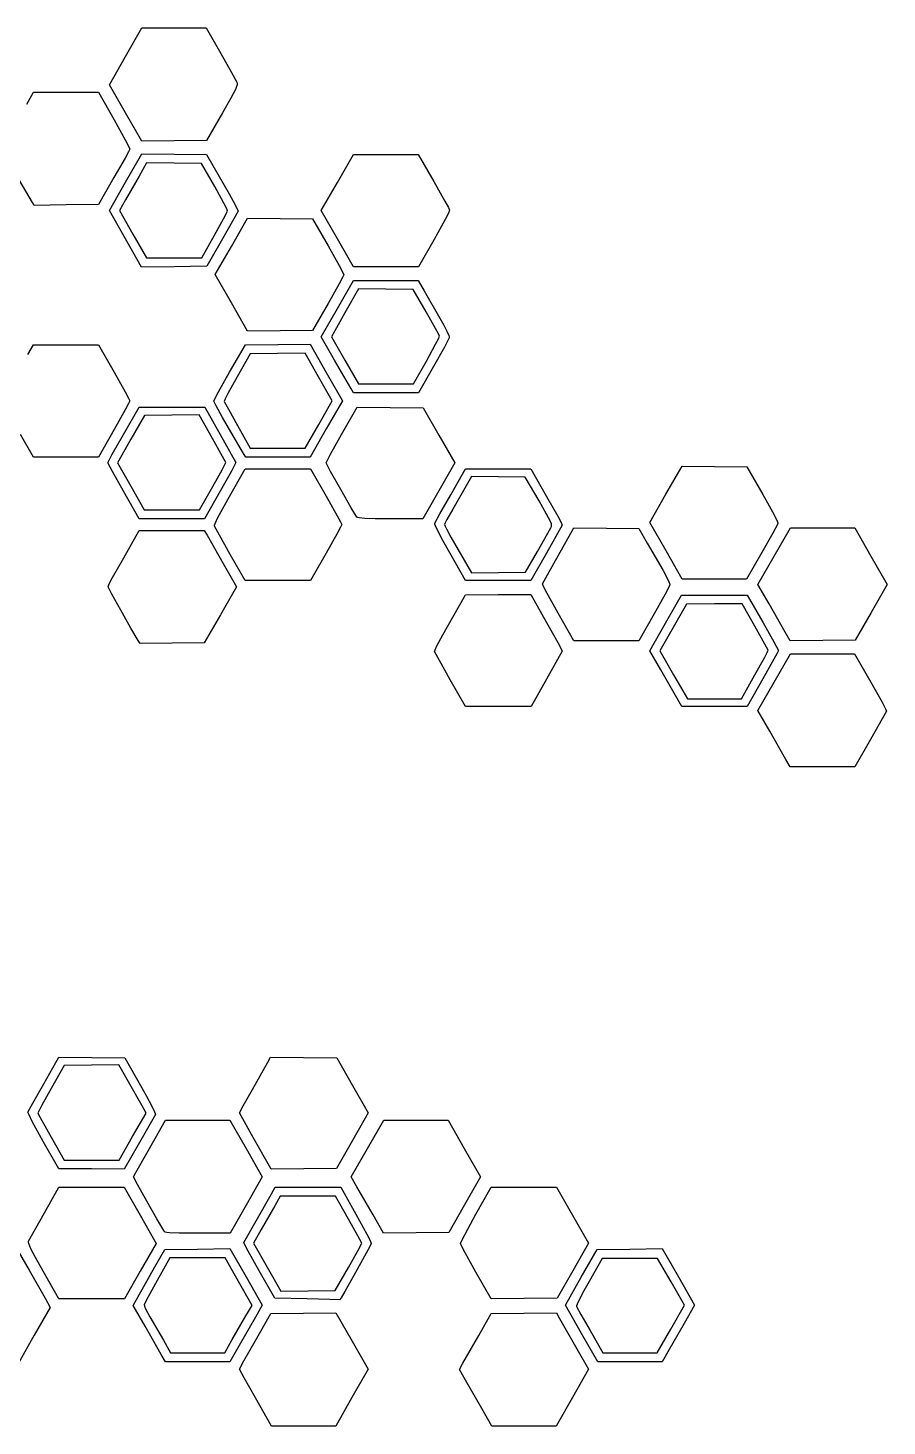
# Model space of a CAD drawing. Extents: x 444 to 1521, y 21 to 984.
# Drawn here: x 956 to 1521, y 21 to 942 of the extents above; entities that cross this region are included whole.
import ezdxf

# ---------------------------------------------------------------- set-up
doc = ezdxf.new("R2010")
doc.units = 0

msp = doc.modelspace()

# ---------------------------------------------------------------- linework, layer by layer
at = {"layer": 'Layer 1'}
for p, q in [((1020.3448, 923.40787), (1030.9781, 942.11537)), ((1030.9781, 942.11537), (1052.14, 942.116)), ((1052.14, 942.116), (1073.3, 942.116)), ((1073.3, 942.116), (1083.0026, 925.2571)), ((1009.7116, 904.70037), (1020.3448, 923.40787)), ((1083.0026, 925.2571), (1090.124863, 912.753999)), ((1090.124863, 912.753999), (1093.6229, 906.3675)), ((1020.3807, 886.15827), (1009.7116, 904.70037)), ((1093.427983, 903.461659), (1092.663825, 901.680056)), ((1093.791822, 904.729603), (1093.427983, 903.461659)), ((1093.6229, 906.3675), (1093.831431, 905.644634)), ((1093.831431, 905.644634), (1093.791822, 904.729603)), ((955.37151, 891.97478), (959.76976, 899.80255)), ((959.76976, 899.80255), (981.16146, 899.76925)), ((981.16146, 899.76925), (1002.55316, 899.73595)), ((1002.55316, 899.73595), (1012.82936, 881.59845)), ((1089.630191, 895.932882), (1084.0822, 886.2021)), ((1092.663825, 901.680056), (1089.630191, 895.932882)), ((1031.046, 867.61651), (1020.3807, 886.15827)), ((1084.0822, 886.2021), (1073.6246, 868.0675)), ((1012.82936, 881.59845), (1020.075297, 868.471091)), ((1020.075297, 868.471091), (1022.270205, 864.230406)), ((1052.3353, 867.84201), (1031.046, 867.61651)), ((1073.6246, 868.0675), (1052.3353, 867.84201)), ((1020.012997, 856.394847), (1012.74376, 843.52585)), ((1022.234274, 860.556938), (1020.012997, 856.394847)), ((1020.4013, 840.50723), (1031.0653, 859.20943)), ((1023.06536, 862.37925), (1022.234274, 860.556938)), ((1022.270205, 864.230406), (1023.06536, 862.37925)), ((1031.0653, 859.20943), (1052.3397, 858.98394)), ((1052.3397, 858.98394), (1073.6141, 858.75845)), ((1073.6141, 858.75845), (1081.9429, 844.37185)), ((1159.7571, 840.28596), (1170.3491, 858.75866)), ((1170.3491, 858.75866), (1191.67, 858.758)), ((1191.67, 858.758), (1212.98, 858.758)), ((1212.98, 858.758), (1223.2809, 840.9864)), ((1034.2061, 853.29018), (1029.3757, 844.59971)), ((1052.236, 853.06245), (1034.2061, 853.29018)), ((1070.2659, 852.83472), (1052.236, 853.06245)), ((1079.0139, 837.65322), (1070.2659, 852.83472)), ((959.0186, 827.22098), (948.1518, 845.90778)), ((1012.74376, 843.52585), (1002.46246, 825.75425)), ((1009.7373, 821.80503), (1020.4013, 840.50723)), ((1029.3757, 844.59971), (1020.4184, 828.93581)), ((1081.9429, 844.37185), (1088.456212, 832.964391)), ((1149.165, 821.81326), (1159.7571, 840.28596)), ((1223.2809, 840.9864), (1230.568238, 828.093021)), ((1020.4184, 828.93581), (1016.2916, 821.96238)), ((1085.121525, 826.633496), (1079.0139, 837.65322)), ((1088.456212, 832.964391), (1092.4199, 825.74035)), ((959.01867, 827.22054), (959.0186, 827.22098)), ((960.24696, 825.30199), (959.01867, 827.22054)), ((981.35456, 825.52812), (960.24696, 825.30199)), ((1002.46246, 825.75425), (981.35456, 825.52812)), ((1020.3309, 803.24353), (1009.7373, 821.80503)), ((1016.2916, 821.96238), (1025.2314, 806.29818)), ((1094.568, 821.49546), (1084.1896, 803.31426)), ((1084.8869, 816.372044), (1087.521, 821.45802)), ((1086.924478, 823.049529), (1085.121525, 826.633496)), ((1087.521, 821.45802), (1086.924478, 823.049529)), ((1092.4199, 825.74035), (1094.568, 821.49546)), ((1159.7476, 803.27436), (1149.165, 821.81326)), ((1230.568238, 828.093021), (1232.79428, 823.904539)), ((1232.83178, 820.171756), (1230.636413, 815.918764)), ((1232.79428, 823.904539), (1233.6228, 822.05)), ((1233.6228, 822.05), (1232.83178, 820.171756)), ((1078.8916, 805.56752), (1084.8869, 816.372044)), ((1090.0637, 798.2614), (1100.7023, 816.8586)), ((1100.7023, 816.8586), (1122.036, 816.65165)), ((1122.036, 816.65165), (1143.3694, 816.44471)), ((1143.3694, 816.44471), (1153.652, 798.67311)), ((1230.636413, 815.918764), (1223.3868, 802.8133)), ((1030.9242, 784.68207), (1020.3309, 803.24353)), ((1025.2314, 806.29818), (1034.1715, 790.63388)), ((1070.5025, 790.69148), (1078.8916, 805.56828)), ((1084.1896, 803.31426), (1073.8116, 785.13306)), ((1078.8916, 805.56828), (1078.8916, 805.56752)), ((1159.7447, 803.2743), (1159.7476, 803.27436)), ((1170.3272, 784.7354), (1159.7447, 803.2743)), ((1223.3868, 802.8133), (1213.1106, 784.7414)), ((1079.4251, 779.6642), (1090.0637, 798.2614)), ((1153.652, 798.67311), (1160.914025, 785.748985)), ((1052.3679, 784.90757), (1030.9242, 784.68207)), ((1034.1715, 790.63388), (1052.3368, 790.66268)), ((1052.3368, 790.66268), (1070.5025, 790.69148)), ((1073.8116, 785.13306), (1052.3679, 784.90757)), ((1160.914025, 785.748985), (1163.12315, 781.52721)), ((1191.7189, 784.7384), (1170.3272, 784.7354)), ((1213.1106, 784.7414), (1191.7189, 784.7384)), ((1090.0409, 761.0164), (1079.4251, 779.6642)), ((1160.914025, 773.515077), (1153.652, 760.59101)), ((1159.7565, 757.2833), (1170.3492, 775.8241)), ((1163.12315, 777.736831), (1160.914025, 773.515077)), ((1163.12315, 781.52721), (1163.9345, 779.63201)), ((1163.9345, 779.63201), (1163.12315, 777.736831)), ((1170.3492, 775.8241), (1191.69, 775.824)), ((1191.69, 775.824), (1213.02, 775.824)), ((1213.02, 775.824), (1216.9005, 769.05384)), ((1173.6862, 770.30577), (1164.7689, 754.54577)), ((1191.7009, 770.10299), (1173.6862, 770.30577)), ((1209.7157, 769.9002), (1191.7009, 770.10299)), ((1218.2959, 755.0905), (1209.7157, 769.9002)), ((1216.9005, 769.05384), (1227.2836, 750.93334)), ((1100.657, 742.36842), (1090.0409, 761.0164)), ((1153.652, 760.59101), (1143.3694, 742.81941)), ((1149.1639, 738.7426), (1159.7565, 757.2833)), ((1224.3634, 744.272838), (1218.2959, 755.0905)), ((1164.7689, 754.54577), (1155.8519, 738.78577)), ((1227.2836, 750.93334), (1229.839627, 746.309286)), ((1229.839627, 746.309286), (1231.820338, 742.402011)), ((1122.0132, 742.59391), (1100.657, 742.36842)), ((1143.3694, 742.81941), (1122.0132, 742.59391)), ((1157.9505, 723.4326), (1149.1639, 738.7426)), ((1155.8519, 738.78577), (1164.7359, 723.24267)), ((1226.219022, 740.703165), (1224.3634, 744.272838)), ((1224.425413, 733.772263), (1226.254748, 737.398027)), ((1226.9158, 739.0609), (1226.219022, 740.703165)), ((1226.254748, 737.398027), (1226.9158, 739.0609)), ((1233.4035, 738.10534), (1230.209162, 731.948855)), ((1231.820338, 742.402011), (1233.062655, 739.553401)), ((1233.062655, 739.553401), (1233.355954, 738.632934)), ((1233.355954, 738.632934), (1233.4035, 738.10534)), ((956.12324, 727.16334), (959.84552, 733.51037)), ((959.84552, 733.51037), (981.156, 733.511)), ((981.156, 733.511), (1002.47, 733.511)), ((1002.47, 733.511), (1012.7897, 715.4674)), ((1088.8651, 715.4582), (1099.257, 733.5103)), ((1102.4432, 727.58682), (1093.7754, 712.44292)), ((1099.257, 733.5103), (1120.533, 733.71244)), ((1120.448, 727.79536), (1102.4432, 727.58682)), ((1138.4532, 728.0039), (1120.448, 727.79536)), ((1120.533, 733.71244), (1141.8087, 733.91459)), ((1147.4371, 712.2863), (1138.4532, 728.0039)), ((1141.8087, 733.91459), (1152.4514, 715.23959)), ((1218.3819, 722.7702), (1224.425413, 733.772263)), ((1230.209162, 731.948855), (1223.0651, 719.22204)), ((1168.534, 704.9556), (1157.9505, 723.4326)), ((1164.7359, 723.24267), (1173.62, 707.69957)), ((1209.81, 707.699), (1218.3819, 722.7702)), ((1223.0651, 719.22204), (1213.1094, 701.81634)), ((1012.7897, 715.4674), (1020.077937, 702.484013)), ((1081.53845, 702.418437), (1088.8651, 715.4582)), ((1093.7754, 712.44292), (1087.7266, 701.424997)), ((1156.421, 696.5687), (1147.4371, 712.2863)), ((1152.4514, 715.23959), (1163.0945, 696.56459)), ((1020.077937, 702.484013), (1022.295092, 698.347586)), ((1079.314722, 698.225608), (1081.53845, 702.418437)), ((1087.7266, 701.424997), (1085.943206, 697.822299)), ((1170.3263, 701.79074), (1168.5295, 704.95773)), ((1168.5295, 704.95773), (1168.534, 704.9556)), ((1191.7177, 701.80354), (1170.3263, 701.79074)), ((1173.62, 707.69957), (1191.71, 707.699)), ((1191.71, 707.699), (1209.81, 707.699)), ((1213.1094, 701.81634), (1191.7177, 701.80354)), ((1020.090713, 690.700042), (1012.8328, 677.647)), ((1018.9567, 674.35281), (1029.348, 692.46641)), ((1022.298536, 694.857647), (1020.090713, 690.700042)), ((1022.295092, 698.347586), (1023.1094, 696.6065)), ((1023.1094, 696.6065), (1022.298536, 694.857647)), ((1029.348, 692.46641), (1050.91, 692.467)), ((1050.91, 692.467), (1072.47, 692.467)), ((1072.47, 692.467), (1082.6695, 674.4838)), ((1078.4988, 696.4172), (1079.314722, 698.225608)), ((1080.073298, 693.183794), (1078.4988, 696.4172)), ((1084.246688, 685.626525), (1080.073298, 693.183794)), ((1085.943206, 697.822299), (1085.3555, 696.20102)), ((1085.3555, 696.20102), (1087.994825, 691.069891)), ((1087.994825, 691.069891), (1093.9922, 680.27522)), ((1147.453, 680.9773), (1156.421, 696.5687)), ((1163.0945, 696.56459), (1152.4514, 678.01399)), ((1162.57, 674.37353), (1172.8462, 692.45633)), ((1172.8462, 692.45633), (1194.5331, 692.24971)), ((1194.5331, 692.24971), (1216.22, 692.04309)), ((1216.22, 692.04309), (1226.624, 673.93149)), ((1032.8144, 686.96571), (1023.8879, 671.37031)), ((1050.8193, 687.15922), (1032.8144, 686.96571)), ((1068.8242, 687.35273), (1050.8193, 687.15922)), ((1077.5953, 671.81473), (1068.8242, 687.35273)), ((1097.283, 663.0586), (1084.246688, 685.626525)), ((959.7732, 659.4664), (951.18849, 674.4861)), ((1012.8328, 677.647), (1002.5566, 659.5048)), ((1011.627325, 661.395354), (1018.9567, 674.35281)), ((1082.6695, 674.4838), (1093.0104, 655.9925)), ((1093.9922, 680.27522), (1102.381, 665.44742)), ((1138.4849, 665.38342), (1147.453, 680.97492)), ((1152.4514, 678.01399), (1141.8087, 659.46339)), ((1147.453, 680.97492), (1147.453, 680.9773)), ((1155.312087, 661.432134), (1162.57, 674.37353)), ((1226.624, 673.93149), (1237.0283, 655.81979)), ((1023.8879, 671.37031), (1014.9611, 655.77481)), ((1086.4036, 655.84853), (1077.5953, 671.81473)), ((1097.283, 663.05834), (1097.283, 663.0586)), ((1099.4035, 659.46169), (1097.283, 663.05834)), ((1102.381, 665.44742), (1120.4328, 665.41542)), ((1120.4328, 665.41542), (1138.4849, 665.38342)), ((981.1649, 659.4856), (959.7732, 659.4664)), ((1002.5566, 659.5048), (981.1649, 659.4856)), ((1008.6082, 655.67851), (1011.627325, 661.395354)), ((1011.685113, 649.95806), (1008.6082, 655.67851)), ((1014.9611, 655.77481), (1023.8236, 640.26991)), ((1083.858313, 651.043596), (1086.4036, 655.84853)), ((1093.0104, 655.9925), (1090.033387, 650.2517)), ((1120.6062, 659.46256), (1099.4035, 659.46169)), ((1141.8087, 659.46339), (1120.6062, 659.46256)), ((1152.2934, 655.71053), (1155.312087, 661.432134)), ((1155.286319, 650.085318), (1152.2934, 655.71053)), ((1237.0283, 655.81979), (1226.4617, 637.33039)), ((1019.0236, 636.99201), (1011.685113, 649.95806)), ((1077.6867, 640.09263), (1083.858313, 651.043596)), ((1090.033387, 650.2517), (1082.6796, 637.163)), ((1088.6698, 633.60456), (1099.0247, 651.81356)), ((1099.0247, 651.81356), (1120.5315, 651.82956)), ((1120.5315, 651.82956), (1142.0386, 651.84556)), ((1142.0386, 651.84556), (1152.3123, 633.86236)), ((1161.970475, 638.203931), (1155.286319, 650.085318)), ((1234.3255, 634.6394), (1244.1521, 651.8327)), ((1244.1521, 651.8327), (1265.5695, 651.8387)), ((1248.0206, 646.80145), (1244.5056, 640.64934)), ((1265.735, 646.57308), (1248.0206, 646.80145)), ((1265.5695, 651.8387), (1286.9869, 651.8447)), ((1283.4495, 646.3447), (1265.735, 646.57308)), ((1292.4613, 630.719), (1283.4495, 646.3447)), ((1286.9869, 651.8447), (1297.447, 633.582)), ((1375.9866, 635.01352), (1386.6151, 653.56602)), ((1386.6151, 653.56602), (1407.9735, 653.34052)), ((1407.9735, 653.34052), (1429.3319, 653.11503)), ((1429.3319, 653.11503), (1439.7426, 634.96693)), ((1029.3964, 618.8673), (1019.0236, 636.99201)), ((1023.8236, 640.26991), (1032.6857, 624.76501)), ((1068.93, 624.765), (1077.6867, 640.09263)), ((1082.6796, 637.163), (1072.2078, 618.8417)), ((1168.903969, 626.122919), (1161.970475, 638.203931)), ((1226.4617, 637.33039), (1215.8947, 618.84099)), ((1244.5056, 640.64934), (1235.6508, 625.31054)), ((1084.267781, 625.711578), (1088.6698, 633.60456)), ((1152.3123, 633.86236), (1159.576188, 620.910984)), ((1172.6449, 619.89883), (1168.903969, 626.122919)), ((1227.223275, 622.070114), (1234.3255, 634.6394)), ((1297.455128, 621.966019), (1292.4613, 630.719)), ((1297.447, 633.582), (1304.790638, 620.507975)), ((1365.3581, 616.46102), (1375.9866, 635.01352)), ((1439.7426, 634.96693), (1443.993061, 627.402558)), ((1443.993061, 627.402558), (1447.176788, 621.413505)), ((1050.8021, 618.8545), (1029.3964, 618.8673)), ((1032.6857, 624.76501), (1050.81, 624.765)), ((1072.2078, 618.8417), (1050.8021, 618.8545)), ((1050.81, 624.765), (1068.93, 624.765)), ((1079.295344, 615.795128), (1081.12325, 619.735784)), ((1081.12325, 619.735784), (1084.267781, 625.711578)), ((1159.576188, 620.910984), (1161.792098, 616.775991)), ((1173.112329, 619.624698), (1172.6418, 619.89884)), ((1172.6418, 619.89884), (1172.6449, 619.89883)), ((1174.101936, 619.397521), (1173.112329, 619.624698)), ((1177.905512, 619.071225), (1174.101936, 619.397521)), ((1184.586783, 618.894277), (1177.905512, 619.071225)), ((1194.68, 618.841), (1184.586783, 618.894277)), ((1215.8947, 618.84099), (1194.68, 618.841)), ((1223.9465, 615.9942), (1227.223275, 622.070114)), ((1231.879162, 618.499188), (1230.731864, 616.175546)), ((1235.6508, 625.31054), (1231.879162, 618.499188)), ((1300.01095, 617.030747), (1297.455128, 621.966019)), ((1300.570165, 615.552102), (1300.01095, 617.030747)), ((1304.790638, 620.507975), (1306.990192, 616.393856)), ((1447.176788, 621.413505), (1449.12292, 617.335114)), ((1449.12292, 617.335114), (1449.578496, 616.117212)), ((1019.1216, 593.12134), (1029.3981, 611.19324)), ((1029.3981, 611.19324), (1050.7895, 611.20324)), ((1050.7895, 611.20324), (1072.1812, 611.21324)), ((1072.1812, 611.21324), (1073.9755, 608.04625)), ((1073.9755, 608.04625), (1084.5945, 589.47625)), ((1078.8432, 614.00756), (1078.893605, 614.624836)), ((1082.102662, 607.976755), (1078.8432, 614.00756)), ((1078.893605, 614.624836), (1079.295344, 615.795128)), ((1089.198, 595.42626), (1082.102662, 607.976755)), ((1159.616538, 609.142294), (1152.3516, 596.19606)), ((1161.819192, 613.275719), (1159.616538, 609.142294)), ((1161.792098, 616.775991), (1162.6133, 615.02556)), ((1162.6133, 615.02556), (1161.819192, 613.275719)), ((1223.973841, 615.372799), (1223.9465, 615.9942)), ((1224.33707, 614.23948), (1223.973841, 615.372799)), ((1226.082187, 610.415088), (1224.33707, 614.23948)), ((1229.203836, 604.477027), (1226.082187, 610.415088)), ((1230.731864, 616.175546), (1230.3105, 615.02334)), ((1230.3105, 615.02334), (1230.631689, 614.038816)), ((1230.631689, 614.038816), (1231.506237, 612.171793)), ((1231.506237, 612.171793), (1234.3813, 606.86149)), ((1291.3633, 597.2612), (1300.3117, 612.9474)), ((1307.7572, 614.7202), (1297.3659, 596.1702)), ((1300.3117, 612.9474), (1300.642318, 613.687489)), ((1300.754547, 614.496702), (1300.570165, 615.552102)), ((1300.642318, 613.687489), (1300.754547, 614.496702)), ((1305.2359, 594.92054), (1315.4585, 612.88984)), ((1306.990192, 616.393856), (1307.7572, 614.7202)), ((1315.4585, 612.88984), (1336.8109, 612.69218)), ((1336.8109, 612.69218), (1358.163, 612.49451)), ((1358.163, 612.49451), (1363.7293, 602.76242)), ((1376.0389, 597.76372), (1365.3581, 616.46102)), ((1446.343425, 609.415013), (1439.0622, 596.62663)), ((1449.6606, 615.50273), (1446.343425, 609.415013)), ((1447.1737, 594.28474), (1457.8618, 612.91784)), ((1449.578496, 616.117212), (1449.6606, 615.50273)), ((1457.8618, 612.91784), (1479.03, 612.917)), ((1479.03, 612.917), (1500.2, 612.917)), ((1500.2, 612.917), (1510.844, 594.2595)), ((1233.724, 596.3813), (1229.203836, 604.477027)), ((1234.3813, 606.86149), (1243.2269, 591.53239)), ((1363.7293, 602.76242), (1374.0921, 584.70412)), ((1011.863987, 580.096445), (1019.1216, 593.12134)), ((1084.5945, 589.47625), (1093.4195, 574.07315)), ((1099.0247, 578.23216), (1089.198, 595.42626)), ((1152.3516, 596.19606), (1142.063, 578.22016)), ((1244.05, 578.219), (1233.724, 596.3813)), ((1243.2269, 591.53239), (1248.0015, 583.26454)), ((1283.5766, 583.72128), (1291.3633, 597.2612)), ((1297.3659, 596.1702), (1287.1251, 578.2186)), ((1297.939237, 581.96834), (1305.2359, 594.92054)), ((1386.72, 579.067), (1376.0389, 597.76372)), ((1439.0622, 596.62663), (1428.9569, 579.06663)), ((1436.4853, 575.65154), (1447.1737, 594.28474)), ((1510.844, 594.2595), (1521.4883, 575.602)), ((1009.656173, 575.930626), (1011.863987, 580.096445)), ((1248.0015, 583.26454), (1265.7889, 583.49291)), ((1265.7889, 583.49291), (1283.5766, 583.72128)), ((1294.7498, 576.06134), (1297.939237, 581.96834)), ((1374.0921, 584.70412), (1377.404338, 578.489371)), ((1008.8453, 574.15884), (1009.656173, 575.930626)), ((1011.363241, 569.239184), (1008.8453, 574.15884)), ((1093.4195, 574.07315), (1082.7783, 555.62545)), ((1120.5438, 578.22616), (1099.0247, 578.23216)), ((1142.063, 578.22016), (1120.5438, 578.22616)), ((1265.59, 578.219), (1244.05, 578.219)), ((1287.1251, 578.2186), (1265.59, 578.219)), ((1295.474925, 574.267156), (1294.7498, 576.06134)), ((1297.644025, 570.039915), (1295.474925, 574.267156)), ((1378.6318, 575.23965), (1375.492837, 569.208202)), ((1377.404338, 578.489371), (1378.353136, 576.338605)), ((1378.353136, 576.338605), (1378.6318, 575.23965)), ((1407.84, 579.067), (1386.72, 579.067)), ((1428.9569, 579.06663), (1407.84, 579.067)), ((1443.8262, 562.76114), (1436.4853, 575.65154)), ((1521.4883, 575.602), (1511.0317, 557.2352)), ((1017.21315, 558.629866), (1011.363241, 569.239184)), ((1239.4714, 560.65184), (1244.1531, 568.89426)), ((1244.1531, 568.89426), (1265.5765, 568.90426)), ((1265.5765, 568.90426), (1287.0003, 568.91426)), ((1287.0003, 568.91426), (1297.4544, 550.59476)), ((1304.9724, 556.81264), (1297.644025, 570.039915)), ((1375.492837, 569.208202), (1368.3083, 556.30545)), ((1375.7739, 550.21004), (1386.1709, 568.48854)), ((1389.502, 562.56442), (1380.7638, 547.24422)), ((1386.1709, 568.48854), (1407.79, 568.488)), ((1407.847, 562.75793), (1389.502, 562.56442)), ((1407.79, 568.488), (1429.42, 568.488)), ((1426.1918, 562.95144), (1407.847, 562.75793)), ((1434.5806, 548.10454), (1426.1918, 562.95144)), ((1429.42, 568.488), (1439.721, 550.7164)), ((1454.4534, 544.14424), (1443.8262, 562.76114)), ((1023.839159, 546.90611), (1017.21315, 558.629866)), ((1082.7783, 555.62545), (1072.1372, 537.17775)), ((1229.1289, 542.48914), (1239.4714, 560.65184)), ((1315.4585, 538.45195), (1304.9724, 556.81264)), ((1368.3083, 556.30545), (1358.2416, 538.50955)), ((1511.0317, 557.2352), (1500.5754, 538.8685)), ((1028.6854, 538.64314), (1023.839159, 546.90611)), ((1297.4544, 550.59476), (1304.783625, 537.467523)), ((1365.3772, 531.93164), (1375.7739, 550.21004)), ((1380.7638, 547.24422), (1372.0253, 531.92402)), ((1443.2535, 532.45404), (1434.5806, 548.10454)), ((1439.721, 550.7164), (1447.008337, 537.941321)), ((1457.7371, 538.41687), (1454.4534, 544.14424)), ((1029.875, 536.72549), (1028.6854, 538.64314)), ((1051.0061, 536.95162), (1029.875, 536.72549)), ((1072.1372, 537.17775), (1051.0061, 536.95162)), ((1224.083388, 532.64288), (1225.211925, 535.142599)), ((1225.211925, 535.142599), (1229.1289, 542.48914)), ((1304.783625, 537.467523), (1306.971112, 533.327008)), ((1336.8499, 538.48075), (1315.4585, 538.45195)), ((1358.2416, 538.50955), (1336.8499, 538.48075)), ((1447.008337, 537.941321), (1450.0629, 532.1828)), ((1479.1561, 538.64269), (1457.7371, 538.41687)), ((1500.5754, 538.8685), (1479.1561, 538.64269)), ((1223.744, 531.41024), (1224.083388, 532.64288)), ((1226.88735, 525.456393), (1223.744, 531.41024)), ((1234.0576, 512.76894), (1226.88735, 525.456393)), ((1307.7246, 531.63156), (1297.3681, 513.13836)), ((1306.971112, 533.327008), (1307.7246, 531.63156)), ((1372.5919, 519.32124), (1365.3772, 531.93164)), ((1372.0253, 531.92402), (1381.0561, 516.14382)), ((1434.5844, 516.00714), (1440.82395, 527.29125)), ((1447.076512, 526.345251), (1439.8269, 513.3804)), ((1440.82395, 527.29125), (1442.657203, 530.907647)), ((1442.657203, 530.907647), (1443.2535, 532.45404)), ((1449.27188, 530.463414), (1447.076512, 526.345251)), ((1447.2056, 511.30644), (1457.9052, 529.98334)), ((1450.0629, 532.1828), (1449.27188, 530.463414)), ((1457.9052, 529.98334), (1478.98, 529.983)), ((1478.98, 529.983), (1500.06, 529.983)), ((1500.06, 529.983), (1510.7782, 511.3549)), ((1383.1126, 500.99864), (1372.5919, 519.32124)), ((1381.0561, 516.14382), (1390.0869, 500.36362)), ((1425.63, 500.363), (1434.5844, 516.00714)), ((1244.09, 495.289), (1234.0576, 512.76894)), ((1297.3681, 513.13836), (1287.1959, 495.28886)), ((1439.8269, 513.3804), (1429.5507, 495.34)), ((1436.5058, 492.62954), (1447.2056, 511.30644)), ((1510.7782, 511.3549), (1518.2511, 498.015387)), ((1383.116, 501.00112), (1383.1126, 500.99864)), ((1386.422, 495.2888), (1383.116, 501.00112)), ((1390.0869, 500.36362), (1407.86, 500.363)), ((1407.86, 500.363), (1425.63, 500.363)), ((1518.2511, 498.015387), (1520.448981, 493.814673)), ((1265.65, 495.289), (1244.09, 495.289)), ((1287.1959, 495.28886), (1265.65, 495.289)), ((1407.9862, 495.3144), (1386.422, 495.2888)), ((1429.5507, 495.34), (1407.9862, 495.3144)), ((1444.2976, 478.93664), (1436.5058, 492.62954)), ((1521.1667, 492.1023), (1510.5556, 473.4945)), ((1520.448981, 493.814673), (1521.1667, 492.1023)), ((1454.9096, 460.37774), (1444.2976, 478.93664)), ((1510.5556, 473.4945), (1500.2747, 455.5113)), ((1457.73, 455.511), (1454.9096, 460.37774)), ((1479, 455.511), (1457.73, 455.511)), ((1500.2747, 455.5113), (1479, 455.511)), ((966.4669, 246.7339), (976.5196, 264.2816)), ((980.0139, 258.75374), (971.36007, 243.63794)), ((976.5196, 264.2816), (998.2201, 264.05643)), ((997.9947, 258.96867), (980.0139, 258.75374)), ((1015.9752, 259.18361), (997.9947, 258.96867)), ((998.2201, 264.05643), (1019.9203, 263.83125)), ((1022.2669, 248.03741), (1015.9752, 259.18361)), ((1019.9203, 263.83125), (1030.2606, 245.66305)), ((1103.7929, 242.93102), (1114.0691, 261.08472)), ((1114.0691, 261.08472), (1115.8028, 264.26239)), ((1115.8028, 264.26239), (1137.561, 264.0465)), ((1137.561, 264.0465), (1159.3193, 263.83092)), ((1159.3193, 263.83092), (1169.6599, 245.75132)), ((959.288638, 234.025917), (966.4669, 246.7339)), ((971.36007, 243.63794), (965.247987, 232.701505)), ((1031.2141, 232.16641), (1022.2669, 248.03741)), ((1030.2606, 245.66305), (1034.230436, 238.535237)), ((1097.759512, 232.235028), (1103.7929, 242.93102)), ((1169.6599, 245.75132), (1180.0005, 227.67182)), ((956.1453, 228.114), (959.288638, 234.025917)), ((965.247987, 232.701505), (963.388753, 229.171543)), ((1033.8694, 227.44162), (1031.2141, 232.16641)), ((1034.230436, 238.535237), (1037.396113, 232.558308)), ((1037.396113, 232.558308), (1039.436958, 228.35895)), ((1095.25, 227.54922), (1097.759512, 232.235028)), ((956.856347, 226.263722), (956.1453, 228.114)), ((958.991316, 222.018441), (956.856347, 226.263722)), ((966.212, 208.8689), (958.991316, 222.018441)), ((963.388753, 229.171543), (962.70592, 227.63394)), ((962.70592, 227.63394), (963.384408, 226.098739)), ((963.384408, 226.098739), (965.231778, 222.57528)), ((965.231778, 222.57528), (971.30458, 211.66014)), ((1025.0121, 211.99722), (1033.8694, 227.44162)), ((1040.0323, 226.56385), (1029.4647, 208.13095)), ((1039.436958, 228.35895), (1039.935359, 227.1217)), ((1039.8052, 210.72831), (1046.745, 222.78761)), ((1039.935359, 227.1217), (1040.0323, 226.56385)), ((1046.745, 222.78761), (1067.8494, 222.77761)), ((1067.8494, 222.77761), (1088.9539, 222.76761)), ((1088.9539, 222.76761), (1099.6328, 204.09351)), ((1104.225087, 211.414196), (1095.25, 227.54922)), ((1180.0005, 227.67182), (1169.6139, 209.36182)), ((1179.5988, 204.11646), (1190.2952, 222.78766)), ((1190.2952, 222.78766), (1211.44, 222.788)), ((1211.44, 222.788), (1232.57, 222.788)), ((1232.57, 222.788), (1243.2676, 204.1145)), ((1016.15423, 196.55454), (1025.01203, 211.99894)), ((1025.01203, 211.99894), (1025.0121, 211.99722)), ((976.5475, 190.69685), (966.212, 208.86975)), ((966.212, 208.86975), (966.212, 208.8689)), ((971.30458, 211.66014), (979.90293, 196.57454)), ((1029.4647, 208.13095), (1019.4653, 190.62905)), ((1027.891912, 189.920086), (1039.8052, 210.72831)), ((1099.6328, 204.09351), (1110.3117, 185.41941)), ((1115.0904, 192.51882), (1104.225087, 211.414196)), ((1169.6139, 209.36182), (1159.2273, 191.05192)), ((1168.9025, 185.44536), (1179.5988, 204.11646)), ((1243.2676, 204.1145), (1253.9652, 185.4411)), ((979.90293, 196.57454), (998.02863, 196.56454)), ((998.02863, 196.56454), (1016.15423, 196.55454)), ((998.0064, 190.66295), (976.5475, 190.69685)), ((1019.4653, 190.62905), (998.0064, 190.66295)), ((1025.6177, 185.40901), (1026.02717, 186.479114)), ((1028.28188, 180.381285), (1025.6177, 185.40901)), ((1026.02717, 186.479114), (1027.891912, 189.920086)), ((1110.3117, 185.41941), (1099.7479, 166.86501)), ((1116.2797, 190.60029), (1115.0904, 192.51882)), ((1137.7535, 190.82611), (1116.2797, 190.60029)), ((1159.2273, 191.05192), (1137.7535, 190.82611)), ((1172.627, 178.94001), (1168.9025, 185.44536)), ((1253.9652, 185.4411), (1243.4946, 167.0903)), ((966.8969, 161.74455), (976.54409, 178.74715)), ((976.54409, 178.74715), (998.00239, 178.76315)), ((998.00239, 178.76315), (1019.46039, 178.77915)), ((1019.46039, 178.77915), (1030.00489, 160.23085)), ((1034.374112, 169.467286), (1028.28188, 180.381285)), ((1115.1943, 172.22309), (1118.914, 178.78167)), ((1118.914, 178.78167), (1140.4259, 178.75287)), ((1140.4259, 178.75287), (1161.9378, 178.72407)), ((1161.9378, 178.72407), (1172.0044, 160.80507)), ((1183.2669, 160.36121), (1172.627, 178.94001)), ((1250.8602, 160.82183), (1260.9269, 178.73213)), ((1260.9269, 178.73213), (1282.446, 178.75773)), ((1282.446, 178.75773), (1303.9652, 178.78333)), ((1303.9652, 178.78333), (1314.5312, 160.27973)), ((1041.043939, 157.726924), (1034.374112, 169.467286)), ((1099.7479, 166.86501), (1089.1838, 148.31051)), ((1098.1196, 142.31299), (1115.1943, 172.22309)), ((1118.4866, 166.30208), (1109.6159, 150.74488)), ((1122.1905, 172.86066), (1118.4866, 166.30208)), ((1140.3863, 172.82866), (1122.1905, 172.86066)), ((1158.5823, 172.79666), (1140.3863, 172.82866)), ((1167.181, 157.62716), (1158.5823, 172.79666)), ((1243.4946, 167.0903), (1233.024, 148.7395)), ((956.4999, 143.16115), (966.8969, 161.74455)), ((1030.00489, 160.23085), (1040.54899, 141.68255)), ((1045.4409, 150.22011), (1041.043939, 157.726924)), ((1173.253688, 146.713654), (1167.181, 157.62716)), ((1172.0044, 160.80507), (1179.099962, 147.75542)), ((1190.1845, 148.28788), (1183.2669, 160.36121)), ((1243.76175, 147.779371), (1250.8602, 160.82183)), ((1314.5312, 160.27973), (1325.0976, 141.77603)), ((1045.4447, 150.21409), (1045.4409, 150.22011)), ((1045.881343, 149.588463), (1045.4447, 150.21409)), ((1046.478202, 149.117507), (1045.881343, 149.588463)), ((1047.493956, 148.77926), (1046.478202, 149.117507)), ((1049.187288, 148.551761), (1047.493956, 148.77926)), ((1055.641405, 148.341158), (1049.187288, 148.551761)), ((1067.91, 148.31), (1055.641405, 148.341158)), ((1089.1838, 148.31051), (1067.91, 148.31)), ((1109.6159, 150.74488), (1104.4491, 141.74627)), ((1179.099962, 147.75542), (1181.247358, 143.478692)), ((1211.6041, 148.51369), (1190.1845, 148.28788)), ((1233.024, 148.7395), (1211.6041, 148.51369)), ((1241.613459, 143.505739), (1243.76175, 147.779371)), ((956.410839, 142.540542), (956.4999, 143.16115)), ((956.610957, 141.553847), (956.410839, 142.540542)), ((958.037452, 138.155225), (956.610957, 141.553847)), ((961.096822, 132.311341), (958.037452, 138.155225)), ((1040.54899, 141.68255), (1030.07149, 123.41815)), ((1067.6733, 137.96316), (1089.0413, 138.18865)), ((1089.0413, 138.18865), (1099.69, 119.54295)), ((1098.822439, 140.688502), (1098.1196, 142.31299)), ((1100.952912, 136.636755), (1098.822439, 140.688502)), ((1104.4491, 141.74627), (1113.4796, 125.98817)), ((1173.220612, 136.824917), (1175.7794, 141.77656)), ((1175.7794, 141.77656), (1173.253688, 146.713654)), ((1181.131323, 139.595176), (1178.80345, 135.191555)), ((1182.0229, 141.54337), (1181.131323, 139.595176)), ((1181.247358, 143.478692), (1182.0229, 141.54337)), ((1240.8399, 141.57263), (1241.613459, 143.505739)), ((1241.648439, 139.669548), (1240.8399, 141.57263)), ((1243.815912, 135.477779), (1241.648439, 139.669548)), ((1325.0976, 141.77603), (1314.7161, 123.67863)), ((1352.1452, 137.96314), (1373.5182, 138.18863)), ((1373.5182, 138.18863), (1384.1704, 119.60293)), ((949.7546, 136.47339), (956.85769, 124.07349)), ((966.1065, 123.36825), (961.096822, 132.311341)), ((1039.7261, 126.31307), (1046.3051, 137.73767)), ((1049.527, 132.1718), (1041.1379, 117.2439)), ((1046.3051, 137.73767), (1067.6733, 137.96316)), ((1067.6733, 132.2038), (1049.527, 132.1718)), ((1085.8199, 132.2368), (1067.6733, 132.2038)), ((1094.7658, 116.5505), (1085.8199, 132.2368)), ((1108.1768, 123.69509), (1100.952912, 136.636755)), ((1167.0685, 125.87626), (1173.220612, 136.824917)), ((1178.80345, 135.191555), (1171.73545, 122.39619)), ((1250.9065, 122.70453), (1243.815912, 135.477779)), ((1320.3006, 119.34725), (1330.7721, 137.73765)), ((1334.11, 131.814), (1325.4016, 116.588)), ((1330.7721, 137.73765), (1352.1452, 137.96314)), ((1352.33, 131.814), (1334.11, 131.814)), ((1370.5429, 131.81376), (1352.33, 131.814)), ((1379.3562, 116.37956), (1370.5429, 131.81376)), ((956.85769, 124.07349), (967.39769, 105.60069)), ((966.1099, 123.366), (966.1065, 123.36825)), ((976.466, 105.154), (966.1099, 123.366)), ((1030.07149, 123.41815), (1019.59359, 105.15375)), ((1029.2897, 107.86037), (1039.7261, 126.31307)), ((1118.5272, 105.57939), (1108.1768, 123.69509)), ((1113.4796, 125.98817), (1122.5101, 110.23017)), ((1158.3576, 110.66005), (1167.0685, 125.87935)), ((1171.73545, 122.39619), (1164.612175, 109.91359)), ((1167.0685, 125.87935), (1167.0685, 125.87626)), ((1260.9269, 105.17684), (1250.9065, 122.70614)), ((1250.9065, 122.70614), (1250.9065, 122.70453)), ((1314.7161, 123.67863), (1304.3346, 105.58113)), ((1041.1379, 117.2439), (1035.141487, 106.413459)), ((1103.7113, 100.8643), (1094.7658, 116.5505)), ((1099.69, 119.54295), (1110.3388, 100.89725)), ((1140.4338, 110.44511), (1158.3576, 110.66005)), ((1309.8287, 100.95695), (1320.3006, 119.34725)), ((1325.4016, 116.588), (1321.95695, 110.406755)), ((1388.1698, 100.94526), (1379.3562, 116.37956)), ((1384.1704, 119.60293), (1394.8227, 101.01733)), ((967.39769, 105.60069), (970.83493, 99.52771)), ((998.031, 105.154), (976.466, 105.154)), ((1019.59359, 105.15375), (998.031, 105.154)), ((1025.4327, 100.83229), (1029.2897, 107.86037)), ((1035.141487, 106.413459), (1032.5044, 101.3368)), ((1032.5044, 101.3368), (1032.733973, 100.39466)), ((1139.813, 105.13436), (1118.5272, 105.57939)), ((1122.5101, 110.23017), (1140.4338, 110.44511)), ((1154.8839, 104.764719), (1139.813, 105.13478)), ((1139.813, 105.13478), (1139.813, 105.13436)), ((1161.2269, 104.50007), (1154.8839, 104.764719)), ((1162.215208, 105.900925), (1161.2269, 104.50007)), ((1164.612175, 109.91359), (1162.215208, 105.900925)), ((1282.6306, 105.37898), (1260.9269, 105.17684)), ((1304.3346, 105.58113), (1282.6306, 105.37898)), ((1317.632687, 101.739377), (1317.237462, 100.645847)), ((1319.298075, 105.318471), (1317.632687, 101.739377)), ((1321.95695, 110.406755), (1319.298075, 105.318471)), ((970.83493, 99.52771), (960.31393, 81.18791)), ((1033.2314, 87.12679), (1025.4327, 100.83229)), ((1032.733973, 100.39466), (1033.538262, 98.55336)), ((1033.538262, 98.55336), (1036.3656, 93.23642)), ((1036.3656, 93.23642), (1045.2363, 77.86422)), ((1090.6072, 78.28728), (1099.6143, 93.91288)), ((1105.8407, 93.08307), (1095.1485, 74.48587)), ((1099.6143, 93.91288), (1103.7113, 100.8643)), ((1105.6301, 77.3231), (1116.0135, 95.4242)), ((1110.3388, 100.89725), (1105.8407, 93.08307)), ((1116.0135, 95.4242), (1137.4227, 95.65002)), ((1137.4227, 95.65002), (1158.8319, 95.87583)), ((1158.8319, 95.87583), (1169.4397, 77.31443)), ((1252.7553, 81.03757), (1261.0569, 95.42407)), ((1261.0569, 95.42407), (1282.5136, 95.64989)), ((1282.5136, 95.64989), (1303.9703, 95.8757)), ((1303.9703, 95.8757), (1305.9976, 92.26495)), ((1305.9976, 92.26495), (1316.5427, 73.71445)), ((1320.4782, 82.32305), (1309.8287, 100.95695)), ((1317.237462, 100.645847), (1317.1685, 100.0857)), ((1317.1685, 100.0857), (1319.974512, 94.896194)), ((1319.974512, 94.896194), (1326.0557, 84.2114)), ((1379.204, 85.27916), (1388.1698, 100.94526)), ((1394.8227, 101.01733), (1387.9184, 88.91173)), ((1043.8507, 68.55519), (1033.2314, 87.12679)), ((1326.0557, 84.2114), (1334.4679, 69.6132)), ((1370.24, 69.613), (1379.204, 85.27916)), ((1387.9184, 88.91173), (1377.2959, 70.24763)), ((960.31393, 81.18791), (949.79293, 62.84801)), ((1045.2363, 77.86422), (1050.0014, 69.61309)), ((1085.7, 69.6131), (1090.6072, 78.28728)), ((1095.1485, 74.48587), (1088.9547, 63.70277)), ((1098.2967, 64.423525), (1105.6301, 77.3231)), ((1169.4397, 77.31443), (1180.0476, 58.75313)), ((1242.3097, 62.68517), (1252.7553, 81.03757)), ((1316.5427, 73.71445), (1325.0602, 58.77475)), ((1331.13, 63.6888), (1320.4782, 82.32305)), ((1043.8507, 68.54883), (1043.8507, 68.55519)), ((1046.6713, 63.68277), (1043.8507, 68.54883)), ((1050.0014, 69.61309), (1067.85, 69.6131)), ((1067.85, 69.6131), (1085.7, 69.6131)), ((1334.4679, 69.6132), (1352.35, 69.613)), ((1352.35, 69.613), (1370.24, 69.613)), ((1377.2959, 70.24763), (1373.5778, 63.68906)), ((1067.8128, 63.69277), (1046.6713, 63.68277)), ((1088.9547, 63.70277), (1067.8128, 63.69277)), ((1095.2464, 58.8282), (1098.2967, 64.423525)), ((1098.358337, 53.106963), (1095.2464, 58.8282)), ((1180.0476, 58.75313), (1169.3395, 40.06463)), ((1240.1655, 58.71932), (1242.3097, 62.68517)), ((1244.1604, 51.68369), (1240.1655, 58.71932)), ((1325.0602, 58.77475), (1314.3978, 40.07525)), ((1352.36, 63.6888), (1331.13, 63.6888)), ((1373.5778, 63.68906), (1352.36, 63.6888)), ((1105.84, 39.905), (1098.358337, 53.106963)), ((1254.814, 33.01189), (1244.1604, 51.68369)), ((1116.44, 21.3759), (1105.84, 39.905)), ((1169.3395, 40.06463), (1158.6318, 21.37593)), ((1314.3978, 40.07525), (1303.7354, 21.37575)), ((1261.48, 21.3759), (1254.814, 33.01189)), ((1137.54, 21.3759), (1116.44, 21.3759)), ((1158.6318, 21.37593), (1137.54, 21.3759)), ((1282.61, 21.3759), (1261.48, 21.3759)), ((1303.7354, 21.37575), (1282.61, 21.3759))]:
    msp.add_line(p, q, dxfattribs=at)

doc.saveas('drawing.dxf')
